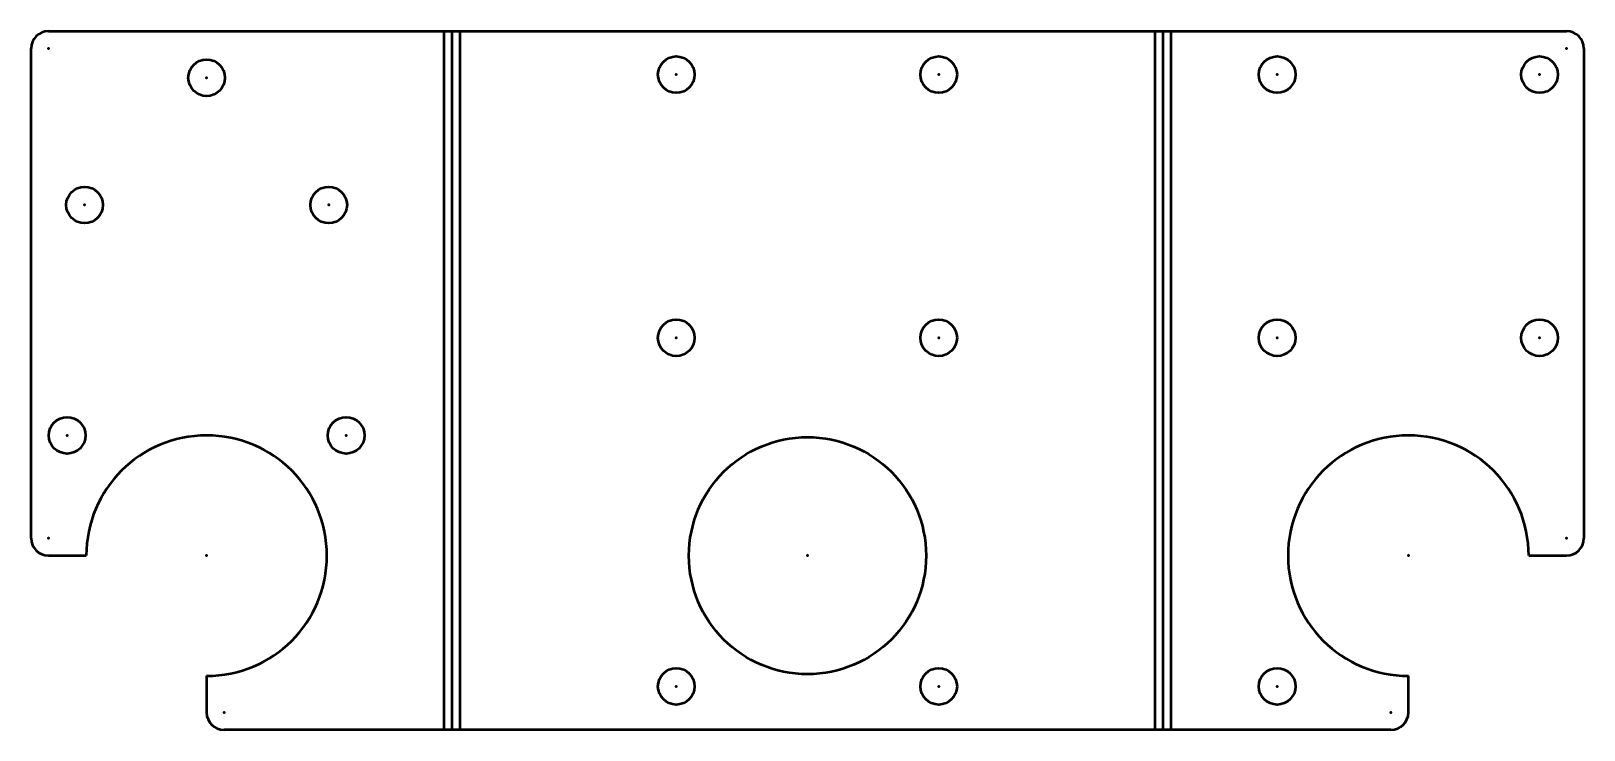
# Model space of a CAD drawing. Header units: millimetres. Extents: x -65.4 to 23.7, y -40.1 to 0.
import ezdxf

# ---------------------------------------------------------------- set-up
doc = ezdxf.new("R2010")
doc.units = ezdxf.units.MM
for name, color, linetype, lineweight in [('IV_ARC_CENTERS', 7, 'Continuous', 50), ('IV_BEND_DOWN', 7, 'Continuous', 50), ('IV_INTERIOR_PROFILES', 7, 'Continuous', 50), ('IV_OUTER_PROFILE', 7, 'Continuous', 50), ('IV_TANGENT', 7, 'Continuous', 50)]:
    doc.layers.add(name, color=color, linetype=linetype, lineweight=lineweight)

msp = doc.modelspace()

# ---------------------------------------------------------------- linework, layer by layer
at = {"layer": 'IV_ARC_CENTERS'}
for p in [(-64.369, -1), (22.69, -1), (-28.364, -2.5), (-13.314, -2.5), (6.095, -2.5), (21.145, -2.5), (-55.299, -2.68), (-62.299, -9.98), (-48.299, -9.98), (-28.364, -17.6), (-13.314, -17.6), (6.095, -17.6), (21.145, -17.6), (-63.299, -23.2), (-47.299, -23.2), (-64.369, -29.1), (22.69, -29.1), (-55.299, -30.1), (-20.839, -30.1), (13.62, -30.1), (-28.364, -37.6), (-13.314, -37.6), (6.095, -37.6), (-54.299, -39.1), (12.62, -39.1)]:
    msp.add_point(p, dxfattribs=at)
at = {"layer": 'IV_BEND_DOWN'}
for p, q in [((-41.229, 0), (-41.229, -40.1)), ((-0.45, -40.1), (-0.45, 0))]:
    msp.add_line(p, q, dxfattribs=at)
at = {"layer": 'IV_INTERIOR_PROFILES'}
for centre, radius in [((-55.299, -2.68), 1.05), ((-28.364, -2.5), 1.05), ((-13.314, -2.5), 1.05), ((6.095, -2.5), 1.05), ((21.145, -2.5), 1.05), ((-62.299, -9.98), 1.05), ((-48.299, -9.98), 1.05), ((-28.364, -17.6), 1.05), ((-13.314, -17.6), 1.05), ((6.095, -17.6), 1.05), ((21.145, -17.6), 1.05), ((-63.299, -23.2), 1.05), ((-47.299, -23.2), 1.05), ((-20.839, -30.1), 6.8), ((-28.364, -37.6), 1.05), ((-13.314, -37.6), 1.05), ((6.095, -37.6), 1.05)]:
    msp.add_circle(centre, radius, dxfattribs=at)
at = {"layer": 'IV_OUTER_PROFILE'}
for p, q in [((-64.369, 0), (22.69, 0)), ((-65.369, -29.1), (-65.369, -1)), ((23.69, -1), (23.69, -29.1)), ((-64.369, -30.1), (-62.199, -30.1)), ((20.52, -30.1), (22.69, -30.1)), ((-55.299, -37), (-55.299, -39.1)), ((13.62, -39.1), (13.62, -37)), ((12.62, -40.1), (-54.299, -40.1))]:
    msp.add_line(p, q, dxfattribs=at)
for centre, radius, start, end in [((-64.369, -1), 1, 90, 180), ((22.69, -1), 1, 360, 90), ((-55.299, -30.1), 6.9, 270, 180), ((13.62, -30.1), 6.9, 360, 270), ((-64.369, -29.1), 1, 180, 270), ((22.69, -29.1), 1, 270, 360), ((-54.299, -39.1), 1, 180, 270), ((12.62, -39.1), 1, 270, 360)]:
    msp.add_arc(centre, radius, start, end, dxfattribs=at)
at = {"layer": 'IV_TANGENT'}
for p, q in [((-41.679, -40.1), (-41.679, 0)), ((-40.779, 0), (-40.779, -40.1)), ((-0.899, -40.1), (-0.899, 0)), ((0, 0), (0, -40.1))]:
    msp.add_line(p, q, dxfattribs=at)

doc.saveas('drawing.dxf')
